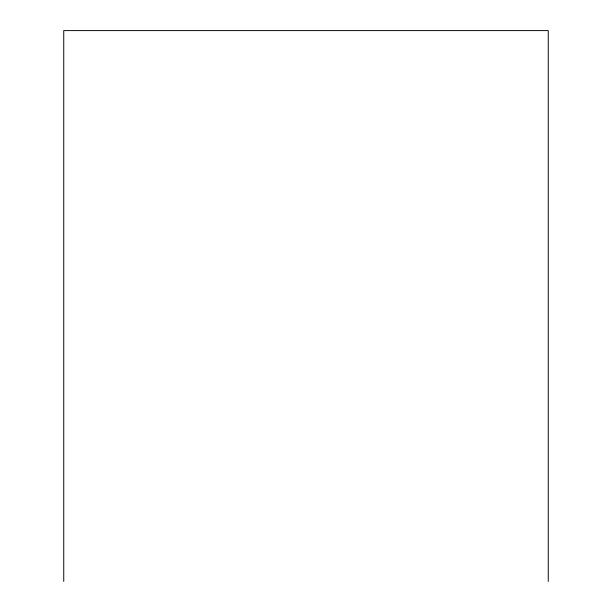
<?xml version="1.0" encoding="UTF-8"?>
<svg xmlns="http://www.w3.org/2000/svg" width="612" height="612" viewBox="0 0 612 612"><rect width="100%" height="100%" fill="white"/><g stroke="black" fill="none" stroke-linecap="round" stroke-linejoin="round"><path stroke-width="0.92" d="M548.253 581.4L548.253 30.6L63.747 30.6L63.747 581.4"/></g></svg>
